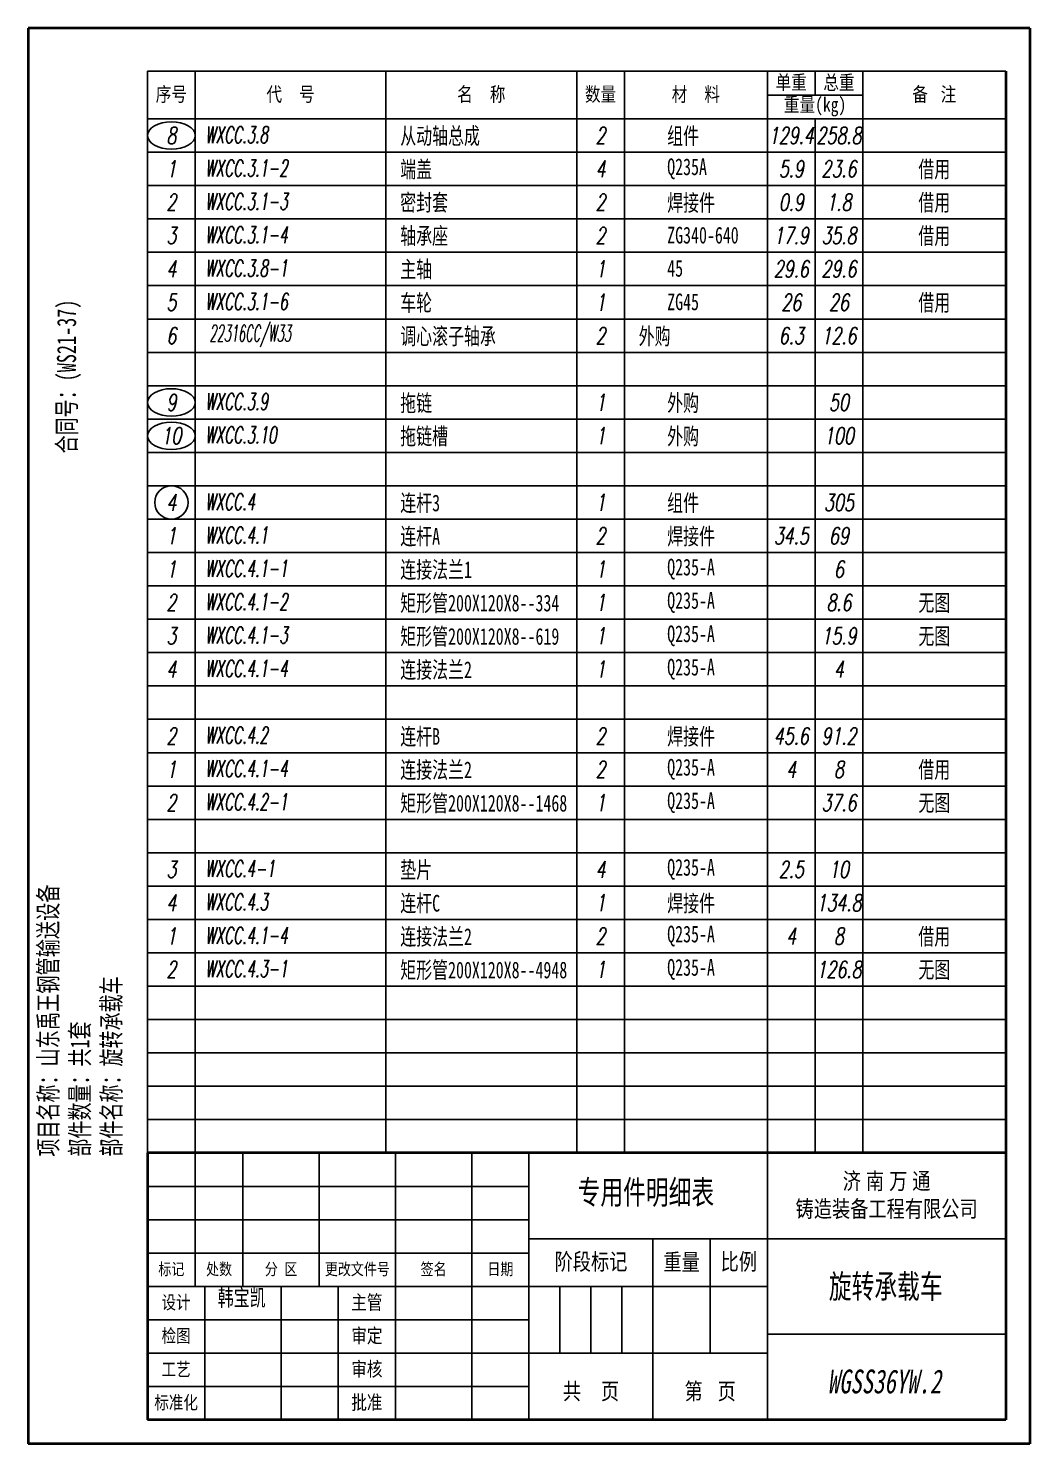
# Model space of a CAD drawing. Header units: millimetres. Extents: x 41246 to 234964, y -165638 to 36614.
# Drawn here: x 132537 to 137787, y -118121 to -110696 of the extents above; entities that cross this region are included whole.
import ezdxf
from ezdxf.enums import TextEntityAlignment as Align

# ---------------------------------------------------------------- set-up
doc = ezdxf.new("R2010")
doc.units = ezdxf.units.MM
doc.layers.add('S', color=7, linetype='Continuous', lineweight=35)
doc.layers.add('粗实线', color=7, linetype='Continuous', lineweight=40)
doc.layers.add('标注层', color=3, linetype='Continuous')
doc.layers.add('细实线', color=4, linetype='Continuous')
doc.styles.get("Standard").update_dxf_attribs({"font": '', "width": 0.8})
doc.styles.add('文字', font='', dxfattribs={"width": 0.7})
doc.styles.add('标注', font='italic.shx', dxfattribs={"width": 0.7, "bigfont": 'AllInOneBig.shx'})
doc.styles.get('Standard').set_extended_font_data('SimSun')
doc.styles.get('文字').set_extended_font_data('SimSun')

# ---------------------------------------------------------------- blocks, each defined once
blk = doc.blocks.new('明细表')
for p, q in [((0, 7), (180, 7)), ((0, 0), (0, 7)), ((10, 0), (10, 7)), ((50, 0), (50, 7)), ((90, 0), (90, 7)), ((100, 0), (100, 7)), ((130, 0), (130, 7)), ((140, 0), (140, 7)), ((150, 0), (150, 7)), ((180, 0), (180, 7)), ((0, 0), (180, 0))]:
    blk.add_line(p, q)
at = {"width": 0.7, "flags": 8}
for tag, style, p in [('1', '标注', (5, 3.5)), ('4', '标注', (95, 3.5)), ('6', '标注', (135, 3.5)), ('7', '标注', (145, 3.5)), ('8', '文字', (165, 3.5))]:
    blk.add_attdef(tag, text='', height=3.5, dxfattribs=dict(at, style=style)).set_placement(p, align=Align.MIDDLE_CENTER)
at = {"color": 141, "flags": 8}
for tag, style, width, p in [('2', '标注', 0.6, (13, 3.5)), ('3', '文字', 0.7, (53, 3.5)), ('5', '标注', 0.7, (103, 3.5))]:
    blk.add_attdef(tag, text='', height=3.5, dxfattribs=dict(at, style=style, width=width)).set_placement(p, align=Align.MIDDLE_LEFT)
blk = doc.blocks.new('明细表头')
for p, q in [((0, 10), (180, 10)), ((0, 10), (0, 0)), ((10, 10), (10, 0)), ((50, 0), (50, 10)), ((90, 0), (90, 10)), ((100, 0), (100, 10)), ((130, 0), (130, 10)), ((140, 5), (140, 10)), ((150, 0), (150, 10)), ((180, 10), (180, 0)), ((130, 5), (150, 5)), ((0, 0), (180, 0))]:
    blk.add_line(p, q)
at = {"char_height": 3, "attachment_point": 5}
for s, insert in [('{\\f\uffbfﾬￌﾣﾤ_GB2312|b0|i0|c134|p49;单重}', (135, 7.5)), ('{\\f\uffbfﾬￌﾣﾤ_GB2312|b0|i0|c134|p49;总重}', (145, 7.5)), ('{\\f\uffbfﾬￌﾣﾤ_GB2312|b0|i0|c134|p49;序号}', (5, 5)), ('{\\f\uffbfﾬￌﾣﾤ_GB2312|b0|i0|c134|p49;代    号}', (30, 5)), ('{\\f\uffbfﾬￌﾣﾤ_GB2312|b0|i0|c134|p49;名    称}', (70, 5)), ('{\\f\uffbfﾬￌﾣﾤ_GB2312|b0|i0|c134|p49;数量}', (95, 5)), ('{\\f\uffbfﾬￌﾣﾤ_GB2312|b0|i0|c134|p49;材    料}', (115, 5)), ('{\\f\uffbfﾬￌﾣﾤ_GB2312|b0|i0|c134|p49;备   注}', (165, 5)), ('{\\f\uffbfﾬￌﾣﾤ_GB2312|b0|i0|c134|p49;重量}(kg)', (140, 2.5))]:
    blk.add_mtext(s, dxfattribs=dict(at, insert=insert))
blk = doc.blocks.new('图栏')
at = {"layer": '粗实线'}
for p, q in [((0, 56), (-180, 56)), ((-180, 56), (-180, 0))]:
    blk.add_line(p, q, dxfattribs=at)
at = {"layer": '细实线'}
for p, q in [((-170, 56), (-170, 28)), ((-160, 56), (-160, 28)), ((-144, 56), (-144, 28)), ((-128, 56), (-128, 0)), ((-112, 0), (-112, 56)), ((-100, 56), (-100, 0)), ((-50, 0), (-50, 56)), ((-180, 49), (-100, 49)), ((-180, 42), (-100, 42)), ((-100, 38), (-50, 38)), ((-74, 38), (-74, 0)), ((-62, 38), (-62, 14)), ((-50, 38), (0, 38)), ((-180, 35), (-100, 35)), ((-180, 28), (-100, 28)), ((-168, 0), (-168, 28)), ((-152, 28), (-152, 0)), ((-140, 0), (-140, 28)), ((-50, 28), (-100, 28)), ((-93.5, 28), (-93.5, 14)), ((-87, 28), (-87, 14)), ((-80.5, 28), (-80.5, 14)), ((-180, 21), (-100, 21)), ((0, 18), (-50, 18)), ((-180, 14), (-100, 14)), ((-50, 14), (-100, 14)), ((-50, 0), (-50, 9)), ((-180, 7), (-100, 7))]:
    blk.add_line(p, q, dxfattribs=at)
at = {"insert": (-165.27, 27.41), "char_height": 3.5, "width": 10.6759, "attachment_point": 1, "style": '文字'}
blk.add_mtext('韩宝凯', dxfattribs=at)
at = {"layer": '细实线', "attachment_point": 5}
for s, insert, char_height, width in [('{\\f\uffbfﾬￌﾣﾤ_GB2312|b0|i0|c134|p49;济 南 万 通\\P铸造装备工程有限公司}', (-25, 47), 3.5, 50), ('{\\f\uffbfﾬￌﾣﾤ_GB2312|b0|i0|c134|p49;标记}', (-175, 31.5), 2.5, 15), ('处数', (-165, 31.5), 2.5, 15), ('分 区', (-152, 31.5), 2.5, 15), ('{\\f\uffbfﾬￌﾣﾤ_GB2312|b0|i0|c134|p49;签名}', (-120, 31.5), 2.5, 15), ('{\\f\uffbfﾬￌﾣﾤ_GB2312|b0|i0|c134|p49;日期}', (-106, 31.5), 2.5, 15), ('{\\f\uffbfﾬￌﾣﾤ_GB2312|b0|i0|c134|p49;阶段标记}', (-87, 33), 3.5, 26), ('{\\f\uffbfﾬￌﾣﾤ_GB2312|b0|i0|c134|p49;重量}', (-68, 33), 3.5, 12), ('比例', (-56, 33), 3.5, 12), ('{\\f\uffbfﾬￌﾣﾤ_GB2312|b0|i0|c134|p49;设计}', (-174, 24.5), 2.8, 10), ('{\\f\uffbfﾬￌﾣﾤ_GB2312|b0|i0|c134|p49;主管}', (-134, 24.5), 3, 10), ('{\\f\uffbfﾬￌﾣﾤ_GB2312|b0|i0|c134|p49;检图}', (-174, 17.5), 2.8, 10), ('{\\f\uffbfﾬￌﾣﾤ_GB2312|b0|i0|c134|p49;审定}', (-134, 17.5), 3, 10), ('{\\f\uffbfﾬￌﾣﾤ_GB2312|b0|i0|c134|p49;工艺}', (-174, 10.5), 2.8, 10), ('{\\f\uffbfﾬￌﾣﾤ_GB2312|b0|i0|c134|p49;审核}', (-134, 10.5), 3, 10), ('{\\f\uffbfﾬￌﾣﾤ_GB2312|b0|i0|c134|p49;共    页}', (-87, 5.82), 3.5, 26), ('{\\f\uffbfﾬￌﾣﾤ_GB2312|b0|i0|c134|p49;第   页}', (-62, 5.82), 3.5, 24), ('{\\fￋￎￌﾣﾤ|b0|i0|c134|p2;标准化}', (-174, 3.5), 2.8, 10), ('{\\f\uffbfﾬￌﾣﾤ_GB2312|b0|i0|c134|p49;批准}', (-134, 3.5), 3, 10)]:
    blk.add_mtext(s, dxfattribs=dict(at, insert=insert, char_height=char_height, width=width))
at = {"layer": '细实线', "insert": (-136, 31.5), "char_height": 2.5, "width": 15, "attachment_point": 5, "line_spacing_factor": 0.8}
blk.add_mtext('{\\fￋￎￌﾣﾤ|b0|i0|c134|p2;更改文件号}', dxfattribs=at)
at = {"layer": '细实线', "width": 0.8, "flags": 8}
for tag, height, p in [('Q', 5, (-75.13, 47.19)), ('名称', 5, (-25.19, 28)), ('姓名', 3, (-159.93, 24.36)), ('DATA', 3, (-146.06, 24.09)), ('KG', 3.5, (-68.19, 21.34)), ('Y', 3.5, (-55.74, 20.78)), ('姓名', 3, (-159.93, 17.36)), ('DATA', 3, (-146.06, 17.09)), ('姓名', 3, (-119.93, 10.36)), ('DATA', 3, (-106.06, 10.09)), ('N', 7, (-25.47, 8.06)), ('Z', 3.5, (-87.28, 5.59)), ('X', 3.5, (-62.27, 5.8)), ('姓名', 3, (-119.93, 3.36)), ('DATA', 3, (-106.06, 3.09))]:
    blk.add_attdef(tag, text='', height=height, dxfattribs=at).set_placement(p, align=Align.MIDDLE_CENTER)

msp = doc.modelspace()

# ---------------------------------------------------------------- linework, layer by layer
at = {"layer": 'S'}
msp.add_line((137661.6, -114496.2), (137661.6, -115546.2), dxfattribs=at)
at = {"layer": '标注层'}
for p, q in [((133161.6, -116596.2), (133161.6, -111171.2)), ((137661.6, -116421.2), (137661.6, -115896.2))]:
    msp.add_line(p, q, dxfattribs=at)
msp.add_circle((133286.6, -113183.7), 87.5, dxfattribs=at)
for centre in [(133286.6, -111258.7), (133286.6, -112658.7), (133286.6, -112833.7)]:
    msp.add_ellipse(centre, major_axis=(-125, 0), ratio=0.574711, dxfattribs=at)
at = {"layer": '粗实线'}
for p, q in [((137786.6, -110696.2), (132536.6, -110696.2)), ((132536.6, -110696.2), (132536.6, -118121.2)), ((137786.6, -110696.2), (137786.6, -118121.2)), ((137786.6, -110696.2), (137786.6, -118121.2)), ((137786.6, -110696.2), (137786.6, -118121.2)), ((137661.6, -110921.2), (137661.6, -117996.2)), ((137661.6, -117996.2), (133161.6, -117996.2)), ((137786.6, -118121.2), (132536.6, -118121.2))]:
    msp.add_line(p, q, dxfattribs=at)
at = {"layer": '细实线'}
for p, q in [((133161.6, -114496.2), (133161.6, -115021.2)), ((133161.6, -114496.2), (133161.6, -115021.2)), ((133161.6, -115196.2), (133161.6, -115546.2)), ((133161.6, -115196.2), (133161.6, -115546.2)), ((133161.6, -115896.2), (133161.6, -116421.2)), ((133161.6, -115896.2), (133161.6, -116421.2))]:
    msp.add_line(p, q, dxfattribs=at)

# ---------------------------------------------------------------- block references
at = {"layer": '标注层', "xscale": 25, "yscale": 25, "zscale": 25}
msp.add_blockref('明细表头', (133161.6, -111171.2), dxfattribs=at)
at = {"layer": '标注层'}
ref = msp.add_blockref('明细表', (133161.6, -112221.2), dxfattribs=dict(at, xscale=-25.00000000000023, yscale=25.00000000000023, zscale=25.00000000000023, rotation=180))
ref.add_attrib('1', '6', dxfattribs={"layer": '0', "height": 87.5, "style": '标注', "width": 0.7, "flags": 8}).set_placement((133286.6, -112308.7), align=Align.MIDDLE_CENTER)
ref.add_attrib('2', '22316CC/W33', dxfattribs={"layer": '0', "color": 141, "height": 87.5, "style": '标注', "width": 0.5, "flags": 8}).set_placement((133486.6, -112296.2), align=Align.MIDDLE_LEFT)
ref.add_attrib('3', '调心滚子轴承', dxfattribs={"layer": '0', "color": 141, "height": 87.5, "style": '文字', "width": 0.7, "flags": 8}).set_placement((134486.6, -112311.1), align=Align.MIDDLE_LEFT)
ref.add_attrib('4', '2', dxfattribs={"layer": '0', "height": 87.5, "style": '标注', "width": 0.7, "flags": 8}).set_placement((135536.6, -112308.7), align=Align.MIDDLE_CENTER)
ref.add_attrib('5', '外购', dxfattribs={"layer": '0', "color": 141, "height": 87.5, "style": '文字', "width": 0.7, "flags": 8}).set_placement((135736.6, -112311.1), align=Align.MIDDLE_LEFT)
ref.add_attrib('6', '6.3', dxfattribs={"layer": '0', "height": 87.5, "style": '标注', "width": 0.7, "flags": 8}).set_placement((136536.6, -112308.7), align=Align.MIDDLE_CENTER)
ref.add_attrib('7', '12.6', dxfattribs={"layer": '0', "height": 87.5, "style": '标注', "width": 0.7, "flags": 8}).set_placement((136786.6, -112308.7), align=Align.MIDDLE_CENTER)
ref = msp.add_blockref('图栏', (137661.6, -117996.2), dxfattribs=dict(at, xscale=25, yscale=25, zscale=25))
ref.add_attrib('名称', '旋转承载车', dxfattribs={"layer": '细实线', "height": 125, "style": '文字', "oblique": 0.17453, "width": 0.7, "flags": 8}).set_placement((137031.8, -117296.2), align=Align.MIDDLE_CENTER)
ref.add_attrib('N', 'WGSS36YW.2', dxfattribs={"layer": '细实线', "height": 125, "style": '文字', "oblique": 10, "width": 0.7, "flags": 8}).set_placement((137024.8, -117794.7), align=Align.MIDDLE_CENTER)
ref.add_attrib('材料', '专用件明细表', dxfattribs={"layer": '细实线', "height": 125, "style": '文字', "oblique": 0.17453, "width": 0.7, "flags": 8}).set_placement((135774.3, -116802.1), align=Align.MIDDLE_CENTER)
at = {"layer": '细实线'}
ref = msp.add_blockref('明细表', (133161.6, -111171.2), dxfattribs=dict(at, xscale=-25, yscale=25, zscale=25, rotation=180))
ref.add_attrib('1', '8', dxfattribs={"layer": '0', "height": 87.5, "style": '标注', "width": 0.7, "flags": 8}).set_placement((133286.6, -111258.7), align=Align.MIDDLE_CENTER)
ref.add_attrib('2', 'WXCC.3.8', dxfattribs={"layer": '0', "color": 141, "height": 87.5, "style": '标注', "width": 0.6, "flags": 8}).set_placement((133464.8, -111254.4), align=Align.MIDDLE_LEFT)
ref.add_attrib('3', '从动轴总成', dxfattribs={"layer": '0', "color": 141, "height": 87.5, "style": '文字', "width": 0.7, "flags": 8}).set_placement((134486.6, -111260.1), align=Align.MIDDLE_LEFT)
ref.add_attrib('4', '2', dxfattribs={"layer": '0', "height": 87.5, "style": '标注', "width": 0.7, "flags": 8}).set_placement((135536.6, -111258.7), align=Align.MIDDLE_CENTER)
ref.add_attrib('5', '组件', dxfattribs={"layer": '0', "color": 141, "height": 87.5, "style": '文字', "width": 0.7, "flags": 8}).set_placement((135886.2, -111260.6), align=Align.MIDDLE_LEFT)
ref.add_attrib('6', '129.4', dxfattribs={"layer": '0', "height": 87.5, "style": '标注', "width": 0.7, "flags": 8}).set_placement((136536.6, -111258.7), align=Align.MIDDLE_CENTER)
ref.add_attrib('7', '258.8', dxfattribs={"layer": '0', "height": 87.5, "style": '标注', "width": 0.7, "flags": 8}).set_placement((136786.6, -111258.7), align=Align.MIDDLE_CENTER)
ref = msp.add_blockref('明细表', (133161.6, -111346.2), dxfattribs=dict(at, xscale=-25.00000000000022, yscale=25.00000000000022, zscale=25.00000000000022, rotation=180))
ref.add_attrib('1', '1', dxfattribs={"layer": '0', "height": 87.5, "style": '标注', "width": 0.7, "flags": 8}).set_placement((133286.6, -111433.7), align=Align.MIDDLE_CENTER)
ref.add_attrib('2', 'WXCC.3.1-2', dxfattribs={"layer": '0', "color": 141, "height": 87.5, "style": '标注', "width": 0.6, "flags": 8}).set_placement((133464.8, -111429.4), align=Align.MIDDLE_LEFT)
ref.add_attrib('3', '端盖', dxfattribs={"layer": '0', "color": 141, "height": 87.5, "style": '文字', "width": 0.7, "flags": 8}).set_placement((134486.6, -111435.6), align=Align.MIDDLE_LEFT)
ref.add_attrib('4', '4', dxfattribs={"layer": '0', "height": 87.5, "style": '标注', "width": 0.7, "flags": 8}).set_placement((135536.6, -111433.7), align=Align.MIDDLE_CENTER)
ref.add_attrib('5', 'Q235A', dxfattribs={"layer": '0', "color": 141, "height": 87.5, "style": '文字', "width": 0.7, "flags": 8}).set_placement((135886.2, -111422.5), align=Align.MIDDLE_LEFT)
ref.add_attrib('6', '5.9', dxfattribs={"layer": '0', "height": 87.5, "style": '标注', "width": 0.7, "flags": 8}).set_placement((136536.6, -111433.7), align=Align.MIDDLE_CENTER)
ref.add_attrib('7', '23.6', dxfattribs={"layer": '0', "height": 87.5, "style": '标注', "width": 0.7, "flags": 8}).set_placement((136786.6, -111433.7), align=Align.MIDDLE_CENTER)
ref.add_attrib('8', '借用', dxfattribs={"layer": '0', "height": 87.5, "style": '文字', "width": 0.7, "flags": 8}).set_placement((137286.6, -111435.1), align=Align.MIDDLE_CENTER)
ref = msp.add_blockref('明细表', (133161.6, -111521.2), dxfattribs=dict(at, xscale=-25.00000000000022, yscale=25.00000000000022, zscale=25.00000000000022, rotation=180))
ref.add_attrib('1', '2', dxfattribs={"layer": '0', "height": 87.5, "style": '标注', "width": 0.7, "flags": 8}).set_placement((133286.6, -111608.7), align=Align.MIDDLE_CENTER)
ref.add_attrib('2', 'WXCC.3.1-3', dxfattribs={"layer": '0', "color": 141, "height": 87.5, "style": '标注', "width": 0.6, "flags": 8}).set_placement((133464.8, -111604.4), align=Align.MIDDLE_LEFT)
ref.add_attrib('3', '密封套', dxfattribs={"layer": '0', "color": 141, "height": 87.5, "style": '文字', "width": 0.7, "flags": 8}).set_placement((134486.6, -111610.1), align=Align.MIDDLE_LEFT)
ref.add_attrib('4', '2', dxfattribs={"layer": '0', "height": 87.5, "style": '标注', "width": 0.7, "flags": 8}).set_placement((135536.6, -111608.7), align=Align.MIDDLE_CENTER)
ref.add_attrib('5', '焊接件', dxfattribs={"layer": '0', "color": 141, "height": 87.5, "style": '文字', "width": 0.7, "flags": 8}).set_placement((135886.2, -111611.1), align=Align.MIDDLE_LEFT)
ref.add_attrib('6', '0.9', dxfattribs={"layer": '0', "height": 87.5, "style": '标注', "width": 0.7, "flags": 8}).set_placement((136536.6, -111608.7), align=Align.MIDDLE_CENTER)
ref.add_attrib('7', '1.8', dxfattribs={"layer": '0', "height": 87.5, "style": '标注', "width": 0.7, "flags": 8}).set_placement((136786.6, -111608.7), align=Align.MIDDLE_CENTER)
ref.add_attrib('8', '借用', dxfattribs={"layer": '0', "height": 87.5, "style": '文字', "width": 0.7, "flags": 8}).set_placement((137286.6, -111610.1), align=Align.MIDDLE_CENTER)
ref = msp.add_blockref('明细表', (133161.6, -111696.2), dxfattribs=dict(at, xscale=-25.00000000000022, yscale=25.00000000000022, zscale=25.00000000000022, rotation=180))
ref.add_attrib('1', '3', dxfattribs={"layer": '0', "height": 87.5, "style": '标注', "width": 0.7, "flags": 8}).set_placement((133286.6, -111783.7), align=Align.MIDDLE_CENTER)
ref.add_attrib('2', 'WXCC.3.1-4', dxfattribs={"layer": '0', "color": 141, "height": 87.5, "style": '标注', "width": 0.6, "flags": 8}).set_placement((133464.8, -111779.4), align=Align.MIDDLE_LEFT)
ref.add_attrib('3', '轴承座', dxfattribs={"layer": '0', "color": 141, "height": 87.5, "style": '文字', "width": 0.7, "flags": 8}).set_placement((134486.6, -111785.1), align=Align.MIDDLE_LEFT)
ref.add_attrib('4', '2', dxfattribs={"layer": '0', "height": 87.5, "style": '标注', "width": 0.7, "flags": 8}).set_placement((135536.6, -111783.7), align=Align.MIDDLE_CENTER)
ref.add_attrib('5', 'ZG340-640', dxfattribs={"layer": '0', "color": 141, "height": 87.5, "style": '文字', "width": 0.7, "flags": 8}).set_placement((135886.2, -111781.2), align=Align.MIDDLE_LEFT)
ref.add_attrib('6', '17.9', dxfattribs={"layer": '0', "height": 87.5, "style": '标注', "width": 0.7, "flags": 8}).set_placement((136536.6, -111783.7), align=Align.MIDDLE_CENTER)
ref.add_attrib('7', '35.8', dxfattribs={"layer": '0', "height": 87.5, "style": '标注', "width": 0.7, "flags": 8}).set_placement((136786.6, -111783.7), align=Align.MIDDLE_CENTER)
ref.add_attrib('8', '借用', dxfattribs={"layer": '0', "height": 87.5, "style": '文字', "width": 0.7, "flags": 8}).set_placement((137286.6, -111785.1), align=Align.MIDDLE_CENTER)
ref = msp.add_blockref('明细表', (133161.6, -111871.2), dxfattribs=dict(at, xscale=-25.00000000000022, yscale=25.00000000000022, zscale=25.00000000000022, rotation=180))
ref.add_attrib('1', '4', dxfattribs={"layer": '0', "height": 87.5, "style": '标注', "width": 0.7, "flags": 8}).set_placement((133286.6, -111958.7), align=Align.MIDDLE_CENTER)
ref.add_attrib('2', 'WXCC.3.8-1', dxfattribs={"layer": '0', "color": 141, "height": 87.5, "style": '标注', "width": 0.6, "flags": 8}).set_placement((133464.8, -111954.4), align=Align.MIDDLE_LEFT)
ref.add_attrib('3', '主轴', dxfattribs={"layer": '0', "color": 141, "height": 87.5, "style": '文字', "width": 0.7, "flags": 8}).set_placement((134486.6, -111960.1), align=Align.MIDDLE_LEFT)
ref.add_attrib('4', '1', dxfattribs={"layer": '0', "height": 87.5, "style": '标注', "width": 0.7, "flags": 8}).set_placement((135536.6, -111958.7), align=Align.MIDDLE_CENTER)
ref.add_attrib('5', '45', dxfattribs={"layer": '0', "color": 141, "height": 87.5, "style": '文字', "width": 0.7, "flags": 8}).set_placement((135886.2, -111955.3), align=Align.MIDDLE_LEFT)
ref.add_attrib('6', '29.6', dxfattribs={"layer": '0', "height": 87.5, "style": '标注', "width": 0.7, "flags": 8}).set_placement((136536.6, -111958.7), align=Align.MIDDLE_CENTER)
ref.add_attrib('7', '29.6', dxfattribs={"layer": '0', "height": 87.5, "style": '标注', "width": 0.7, "flags": 8}).set_placement((136786.6, -111958.7), align=Align.MIDDLE_CENTER)
ref = msp.add_blockref('明细表', (133161.6, -112046.2), dxfattribs=dict(at, xscale=-25.00000000000022, yscale=25.00000000000022, zscale=25.00000000000022, rotation=180))
ref.add_attrib('1', '5', dxfattribs={"layer": '0', "height": 87.5, "style": '标注', "width": 0.7, "flags": 8}).set_placement((133286.6, -112133.7), align=Align.MIDDLE_CENTER)
ref.add_attrib('2', 'WXCC.3.1-6', dxfattribs={"layer": '0', "color": 141, "height": 87.5, "style": '标注', "width": 0.6, "flags": 8}).set_placement((133464.8, -112129.4), align=Align.MIDDLE_LEFT)
ref.add_attrib('3', '车轮', dxfattribs={"layer": '0', "color": 141, "height": 87.5, "style": '文字', "width": 0.7, "flags": 8}).set_placement((134486.6, -112135.6), align=Align.MIDDLE_LEFT)
ref.add_attrib('4', '1', dxfattribs={"layer": '0', "height": 87.5, "style": '标注', "width": 0.7, "flags": 8}).set_placement((135536.6, -112133.7), align=Align.MIDDLE_CENTER)
ref.add_attrib('5', 'ZG45', dxfattribs={"layer": '0', "color": 141, "height": 87.5, "style": '文字', "width": 0.7, "flags": 8}).set_placement((135886.2, -112131.2), align=Align.MIDDLE_LEFT)
ref.add_attrib('6', '26', dxfattribs={"layer": '0', "height": 87.5, "style": '标注', "width": 0.7, "flags": 8}).set_placement((136536.6, -112133.7), align=Align.MIDDLE_CENTER)
ref.add_attrib('7', '26', dxfattribs={"layer": '0', "height": 87.5, "style": '标注', "width": 0.7, "flags": 8}).set_placement((136786.6, -112133.7), align=Align.MIDDLE_CENTER)
ref.add_attrib('8', '借用', dxfattribs={"layer": '0', "height": 87.5, "style": '文字', "width": 0.7, "flags": 8}).set_placement((137286.6, -112135.1), align=Align.MIDDLE_CENTER)
at = {"layer": '细实线', "xscale": 25, "yscale": 25, "zscale": 25}
for p in [(133161.6, -112571.2), (133161.6, -112571.2), (133161.6, -113096.2), (133161.6, -113096.2), (133161.6, -114321.2), (133161.6, -114321.2), (133161.6, -115021.2), (133161.6, -115021.2), (133161.6, -115896.2), (133161.6, -115896.2), (133161.6, -116071.2), (133161.6, -116071.2), (133161.6, -116246.2), (133161.6, -116246.2), (133161.6, -116421.2), (133161.6, -116421.2), (133161.6, -116596.2), (133161.6, -116596.2)]:
    msp.add_blockref('明细表', p, dxfattribs=at)
at = {"layer": '细实线'}
ref = msp.add_blockref('明细表', (133161.6, -112571.2), dxfattribs=dict(at, xscale=-25, yscale=25, zscale=25, rotation=180))
ref.add_attrib('1', '9', dxfattribs={"layer": '0', "height": 87.5, "style": '标注', "width": 0.7, "flags": 8}).set_placement((133286.6, -112658.7), align=Align.MIDDLE_CENTER)
ref.add_attrib('2', 'WXCC.3.9', dxfattribs={"layer": '0', "color": 141, "height": 87.5, "style": '标注', "width": 0.6, "flags": 8}).set_placement((133464.8, -112654.4), align=Align.MIDDLE_LEFT)
ref.add_attrib('3', '拖链', dxfattribs={"layer": '0', "color": 141, "height": 87.5, "style": '文字', "width": 0.7, "flags": 8}).set_placement((134486.6, -112662.1), align=Align.MIDDLE_LEFT)
ref.add_attrib('4', '1', dxfattribs={"layer": '0', "height": 87.5, "style": '标注', "width": 0.7, "flags": 8}).set_placement((135536.6, -112658.7), align=Align.MIDDLE_CENTER)
ref.add_attrib('5', '外购', dxfattribs={"layer": '0', "color": 141, "height": 87.5, "style": '文字', "width": 0.7, "flags": 8}).set_placement((135886.2, -112661.1), align=Align.MIDDLE_LEFT)
ref.add_attrib('7', '50', dxfattribs={"layer": '0', "height": 87.5, "style": '标注', "width": 0.7, "flags": 8}).set_placement((136786.6, -112658.7), align=Align.MIDDLE_CENTER)
ref = msp.add_blockref('明细表', (133161.6, -112746.2), dxfattribs=dict(at, xscale=-25, yscale=25, zscale=25, rotation=180))
ref.add_attrib('1', '10', dxfattribs={"layer": '0', "height": 87.5, "style": '标注', "width": 0.7, "flags": 8}).set_placement((133286.6, -112833.7), align=Align.MIDDLE_CENTER)
ref.add_attrib('2', 'WXCC.3.10', dxfattribs={"layer": '0', "color": 141, "height": 87.5, "style": '标注', "width": 0.6, "flags": 8}).set_placement((133464.8, -112829.4), align=Align.MIDDLE_LEFT)
ref.add_attrib('3', '拖链槽', dxfattribs={"layer": '0', "color": 141, "height": 87.5, "style": '文字', "width": 0.7, "flags": 8}).set_placement((134486.6, -112836.1), align=Align.MIDDLE_LEFT)
ref.add_attrib('4', '1', dxfattribs={"layer": '0', "height": 87.5, "style": '标注', "width": 0.7, "flags": 8}).set_placement((135536.6, -112833.7), align=Align.MIDDLE_CENTER)
ref.add_attrib('5', '外购', dxfattribs={"layer": '0', "color": 141, "height": 87.5, "style": '文字', "width": 0.7, "flags": 8}).set_placement((135886.2, -112836.1), align=Align.MIDDLE_LEFT)
ref.add_attrib('7', '100', dxfattribs={"layer": '0', "height": 87.5, "style": '标注', "width": 0.7, "flags": 8}).set_placement((136786.6, -112833.7), align=Align.MIDDLE_CENTER)
ref = msp.add_blockref('明细表', (133161.6, -113096.2), dxfattribs=dict(at, xscale=-25, yscale=25, zscale=25, rotation=180))
ref.add_attrib('1', '4', dxfattribs={"layer": '0', "height": 87.5, "style": '标注', "width": 0.7, "flags": 8}).set_placement((133286.6, -113183.7), align=Align.MIDDLE_CENTER)
ref.add_attrib('2', 'WXCC.4', dxfattribs={"layer": '0', "color": 141, "height": 87.5, "style": '标注', "width": 0.6, "flags": 8}).set_placement((133464.8, -113179.4), align=Align.MIDDLE_LEFT)
ref.add_attrib('3', '连杆3', dxfattribs={"layer": '0', "color": 141, "height": 87.5, "style": '文字', "width": 0.7, "flags": 8}).set_placement((134486.6, -113186.1), align=Align.MIDDLE_LEFT)
ref.add_attrib('4', '1', dxfattribs={"layer": '0', "height": 87.5, "style": '标注', "width": 0.7, "flags": 8}).set_placement((135536.6, -113183.7), align=Align.MIDDLE_CENTER)
ref.add_attrib('5', '组件', dxfattribs={"layer": '0', "color": 141, "height": 87.5, "style": '文字', "width": 0.7, "flags": 8}).set_placement((135886.2, -113185.6), align=Align.MIDDLE_LEFT)
ref.add_attrib('7', '305', dxfattribs={"layer": '0', "height": 87.5, "style": '标注', "width": 0.7, "flags": 8}).set_placement((136786.6, -113183.7), align=Align.MIDDLE_CENTER)
ref = msp.add_blockref('明细表', (133161.6, -113271.2), dxfattribs=dict(at, xscale=-25.00000000000002, yscale=25.00000000000002, zscale=25.00000000000002, rotation=180))
ref.add_attrib('1', '1', dxfattribs={"layer": '0', "height": 87.5, "style": '标注', "width": 0.7, "flags": 8}).set_placement((133286.6, -113358.7), align=Align.MIDDLE_CENTER)
ref.add_attrib('2', 'WXCC.4.1', dxfattribs={"layer": '0', "color": 141, "height": 87.5, "style": '标注', "width": 0.6, "flags": 8}).set_placement((133464.8, -113354.4), align=Align.MIDDLE_LEFT)
ref.add_attrib('3', '连杆A', dxfattribs={"layer": '0', "color": 141, "height": 87.5, "style": '文字', "width": 0.7, "flags": 8}).set_placement((134486.6, -113361.1), align=Align.MIDDLE_LEFT)
ref.add_attrib('4', '2', dxfattribs={"layer": '0', "height": 87.5, "style": '标注', "width": 0.7, "flags": 8}).set_placement((135536.6, -113358.7), align=Align.MIDDLE_CENTER)
ref.add_attrib('5', '焊接件', dxfattribs={"layer": '0', "color": 141, "height": 87.5, "style": '文字', "width": 0.7, "flags": 8}).set_placement((135886.2, -113361.1), align=Align.MIDDLE_LEFT)
ref.add_attrib('6', '34.5', dxfattribs={"layer": '0', "height": 87.5, "style": '标注', "width": 0.7, "flags": 8}).set_placement((136536.6, -113358.7), align=Align.MIDDLE_CENTER)
ref.add_attrib('7', '69', dxfattribs={"layer": '0', "height": 87.5, "style": '标注', "width": 0.7, "flags": 8}).set_placement((136786.6, -113358.7), align=Align.MIDDLE_CENTER)
ref = msp.add_blockref('明细表', (133161.6, -113446.2), dxfattribs=dict(at, xscale=-24.99999999999999, yscale=24.99999999999999, zscale=24.99999999999999, rotation=180))
ref.add_attrib('1', '1', dxfattribs={"layer": '0', "height": 87.5, "style": '标注', "width": 0.7, "flags": 8}).set_placement((133286.6, -113533.7), align=Align.MIDDLE_CENTER)
ref.add_attrib('2', 'WXCC.4.1-1', dxfattribs={"layer": '0', "color": 141, "height": 87.5, "style": '标注', "width": 0.6, "flags": 8}).set_placement((133464.8, -113529.4), align=Align.MIDDLE_LEFT)
ref.add_attrib('3', '连接法兰1', dxfattribs={"layer": '0', "color": 141, "height": 87.5, "style": '文字', "width": 0.7, "flags": 8}).set_placement((134486.6, -113536.1), align=Align.MIDDLE_LEFT)
ref.add_attrib('4', '1', dxfattribs={"layer": '0', "height": 87.5, "style": '标注', "width": 0.7, "flags": 8}).set_placement((135536.6, -113533.7), align=Align.MIDDLE_CENTER)
ref.add_attrib('5', 'Q235-A', dxfattribs={"layer": '0', "color": 141, "height": 87.5, "style": '文字', "width": 0.7, "flags": 8}).set_placement((135886.2, -113522.5), align=Align.MIDDLE_LEFT)
ref.add_attrib('7', '6', dxfattribs={"layer": '0', "height": 87.5, "style": '标注', "width": 0.7, "flags": 8}).set_placement((136786.6, -113533.7), align=Align.MIDDLE_CENTER)
ref = msp.add_blockref('明细表', (133161.6, -113621.2), dxfattribs=dict(at, xscale=-24.99999999999999, yscale=24.99999999999999, zscale=24.99999999999999, rotation=180))
ref.add_attrib('1', '2', dxfattribs={"layer": '0', "height": 87.5, "style": '标注', "width": 0.7, "flags": 8}).set_placement((133286.6, -113708.7), align=Align.MIDDLE_CENTER)
ref.add_attrib('2', 'WXCC.4.1-2', dxfattribs={"layer": '0', "color": 141, "height": 87.5, "style": '标注', "width": 0.6, "flags": 8}).set_placement((133464.8, -113704.4), align=Align.MIDDLE_LEFT)
ref.add_attrib('3', '矩形管200X120X8--334', dxfattribs={"layer": '0', "color": 141, "height": 87.5, "style": '文字', "width": 0.7, "flags": 8}).set_placement((134486.6, -113711.1), align=Align.MIDDLE_LEFT)
ref.add_attrib('4', '1', dxfattribs={"layer": '0', "height": 87.5, "style": '标注', "width": 0.7, "flags": 8}).set_placement((135536.6, -113708.7), align=Align.MIDDLE_CENTER)
ref.add_attrib('5', 'Q235-A', dxfattribs={"layer": '0', "color": 141, "height": 87.5, "style": '文字', "width": 0.7, "flags": 8}).set_placement((135886.2, -113697.5), align=Align.MIDDLE_LEFT)
ref.add_attrib('7', '8.6', dxfattribs={"layer": '0', "height": 87.5, "style": '标注', "width": 0.7, "flags": 8}).set_placement((136786.6, -113708.7), align=Align.MIDDLE_CENTER)
ref.add_attrib('8', '无图', dxfattribs={"layer": '0', "height": 87.5, "style": '文字', "width": 0.7, "flags": 8}).set_placement((137286.6, -113709.6), align=Align.MIDDLE_CENTER)
ref = msp.add_blockref('明细表', (133161.6, -113796.2), dxfattribs=dict(at, xscale=-24.99999999999999, yscale=24.99999999999999, zscale=24.99999999999999, rotation=180))
ref.add_attrib('1', '3', dxfattribs={"layer": '0', "height": 87.5, "style": '标注', "width": 0.7, "flags": 8}).set_placement((133286.6, -113883.7), align=Align.MIDDLE_CENTER)
ref.add_attrib('2', 'WXCC.4.1-3', dxfattribs={"layer": '0', "color": 141, "height": 87.5, "style": '标注', "width": 0.6, "flags": 8}).set_placement((133464.8, -113879.4), align=Align.MIDDLE_LEFT)
ref.add_attrib('3', '矩形管200X120X8--619', dxfattribs={"layer": '0', "color": 141, "height": 87.5, "style": '文字', "width": 0.7, "flags": 8}).set_placement((134486.6, -113886.1), align=Align.MIDDLE_LEFT)
ref.add_attrib('4', '1', dxfattribs={"layer": '0', "height": 87.5, "style": '标注', "width": 0.7, "flags": 8}).set_placement((135536.6, -113883.7), align=Align.MIDDLE_CENTER)
ref.add_attrib('5', 'Q235-A', dxfattribs={"layer": '0', "color": 141, "height": 87.5, "style": '文字', "width": 0.7, "flags": 8}).set_placement((135886.2, -113872.5), align=Align.MIDDLE_LEFT)
ref.add_attrib('7', '15.9', dxfattribs={"layer": '0', "height": 87.5, "style": '标注', "width": 0.7, "flags": 8}).set_placement((136786.6, -113883.7), align=Align.MIDDLE_CENTER)
ref.add_attrib('8', '无图', dxfattribs={"layer": '0', "height": 87.5, "style": '文字', "width": 0.7, "flags": 8}).set_placement((137286.6, -113884.6), align=Align.MIDDLE_CENTER)
ref = msp.add_blockref('明细表', (133161.6, -113971.2), dxfattribs=dict(at, xscale=-24.99999999999999, yscale=24.99999999999999, zscale=24.99999999999999, rotation=180))
ref.add_attrib('1', '4', dxfattribs={"layer": '0', "height": 87.5, "style": '标注', "width": 0.7, "flags": 8}).set_placement((133286.6, -114058.7), align=Align.MIDDLE_CENTER)
ref.add_attrib('2', 'WXCC.4.1-4', dxfattribs={"layer": '0', "color": 141, "height": 87.5, "style": '标注', "width": 0.6, "flags": 8}).set_placement((133464.8, -114054.4), align=Align.MIDDLE_LEFT)
ref.add_attrib('3', '连接法兰2', dxfattribs={"layer": '0', "color": 141, "height": 87.5, "style": '文字', "width": 0.7, "flags": 8}).set_placement((134486.6, -114061.1), align=Align.MIDDLE_LEFT)
ref.add_attrib('4', '1', dxfattribs={"layer": '0', "height": 87.5, "style": '标注', "width": 0.7, "flags": 8}).set_placement((135536.6, -114058.7), align=Align.MIDDLE_CENTER)
ref.add_attrib('5', 'Q235-A', dxfattribs={"layer": '0', "color": 141, "height": 87.5, "style": '文字', "width": 0.7, "flags": 8}).set_placement((135886.2, -114047.5), align=Align.MIDDLE_LEFT)
ref.add_attrib('7', '4', dxfattribs={"layer": '0', "height": 87.5, "style": '标注', "width": 0.7, "flags": 8}).set_placement((136786.6, -114058.7), align=Align.MIDDLE_CENTER)
ref = msp.add_blockref('明细表', (133161.6, -114321.2), dxfattribs=dict(at, xscale=-25.00000000000002, yscale=25.00000000000002, zscale=25.00000000000002, rotation=180))
ref.add_attrib('1', '2', dxfattribs={"layer": '0', "height": 87.5, "style": '标注', "width": 0.7, "flags": 8}).set_placement((133286.6, -114408.7), align=Align.MIDDLE_CENTER)
ref.add_attrib('2', 'WXCC.4.2', dxfattribs={"layer": '0', "color": 141, "height": 87.5, "style": '标注', "width": 0.6, "flags": 8}).set_placement((133464.8, -114404.4), align=Align.MIDDLE_LEFT)
ref.add_attrib('3', '连杆B', dxfattribs={"layer": '0', "color": 141, "height": 87.5, "style": '文字', "width": 0.7, "flags": 8}).set_placement((134486.6, -114411.1), align=Align.MIDDLE_LEFT)
ref.add_attrib('4', '2', dxfattribs={"layer": '0', "height": 87.5, "style": '标注', "width": 0.7, "flags": 8}).set_placement((135536.6, -114408.7), align=Align.MIDDLE_CENTER)
ref.add_attrib('5', '焊接件', dxfattribs={"layer": '0', "color": 141, "height": 87.5, "style": '文字', "width": 0.7, "flags": 8}).set_placement((135886.2, -114411.1), align=Align.MIDDLE_LEFT)
ref.add_attrib('6', '45.6', dxfattribs={"layer": '0', "height": 87.5, "style": '标注', "width": 0.7, "flags": 8}).set_placement((136536.6, -114408.7), align=Align.MIDDLE_CENTER)
ref.add_attrib('7', '91.2', dxfattribs={"layer": '0', "height": 87.5, "style": '标注', "width": 0.7, "flags": 8}).set_placement((136786.6, -114408.7), align=Align.MIDDLE_CENTER)
ref = msp.add_blockref('明细表', (133161.6, -114496.2), dxfattribs=dict(at, xscale=-24.99999999999999, yscale=24.99999999999999, zscale=24.99999999999999, rotation=180))
ref.add_attrib('1', '1', dxfattribs={"layer": '0', "height": 87.5, "style": '标注', "width": 0.7, "flags": 8}).set_placement((133286.6, -114583.7), align=Align.MIDDLE_CENTER)
ref.add_attrib('2', 'WXCC.4.1-4', dxfattribs={"layer": '0', "color": 141, "height": 87.5, "style": '标注', "width": 0.6, "flags": 8}).set_placement((133464.8, -114579.4), align=Align.MIDDLE_LEFT)
ref.add_attrib('3', '连接法兰2', dxfattribs={"layer": '0', "color": 141, "height": 87.5, "style": '文字', "width": 0.7, "flags": 8}).set_placement((134486.6, -114586.1), align=Align.MIDDLE_LEFT)
ref.add_attrib('4', '2', dxfattribs={"layer": '0', "height": 87.5, "style": '标注', "width": 0.7, "flags": 8}).set_placement((135536.6, -114583.7), align=Align.MIDDLE_CENTER)
ref.add_attrib('5', 'Q235-A', dxfattribs={"layer": '0', "color": 141, "height": 87.5, "style": '文字', "width": 0.7, "flags": 8}).set_placement((135886.2, -114572.5), align=Align.MIDDLE_LEFT)
ref.add_attrib('6', '4', dxfattribs={"layer": '0', "height": 87.5, "style": '标注', "width": 0.7, "flags": 8}).set_placement((136536.6, -114583.7), align=Align.MIDDLE_CENTER)
ref.add_attrib('7', '8', dxfattribs={"layer": '0', "height": 87.5, "style": '标注', "width": 0.7, "flags": 8}).set_placement((136786.6, -114583.7), align=Align.MIDDLE_CENTER)
ref.add_attrib('8', '借用', dxfattribs={"layer": '0', "height": 87.5, "style": '文字', "width": 0.7, "flags": 8}).set_placement((137286.6, -114585.1), align=Align.MIDDLE_CENTER)
ref = msp.add_blockref('明细表', (133161.6, -114671.2), dxfattribs=dict(at, xscale=-24.99999999999999, yscale=24.99999999999999, zscale=24.99999999999999, rotation=180))
ref.add_attrib('1', '2', dxfattribs={"layer": '0', "height": 87.5, "style": '标注', "width": 0.7, "flags": 8}).set_placement((133286.6, -114758.7), align=Align.MIDDLE_CENTER)
ref.add_attrib('2', 'WXCC.4.2-1', dxfattribs={"layer": '0', "color": 141, "height": 87.5, "style": '标注', "width": 0.6, "flags": 8}).set_placement((133464.8, -114754.4), align=Align.MIDDLE_LEFT)
ref.add_attrib('3', '矩形管200X120X8--1468', dxfattribs={"layer": '0', "color": 141, "height": 87.5, "style": '文字', "width": 0.7, "flags": 8}).set_placement((134486.6, -114761.1), align=Align.MIDDLE_LEFT)
ref.add_attrib('4', '1', dxfattribs={"layer": '0', "height": 87.5, "style": '标注', "width": 0.7, "flags": 8}).set_placement((135536.6, -114758.7), align=Align.MIDDLE_CENTER)
ref.add_attrib('5', 'Q235-A', dxfattribs={"layer": '0', "color": 141, "height": 87.5, "style": '文字', "width": 0.7, "flags": 8}).set_placement((135886.2, -114747.5), align=Align.MIDDLE_LEFT)
ref.add_attrib('7', '37.6', dxfattribs={"layer": '0', "height": 87.5, "style": '标注', "width": 0.7, "flags": 8}).set_placement((136786.6, -114758.7), align=Align.MIDDLE_CENTER)
ref.add_attrib('8', '无图', dxfattribs={"layer": '0', "height": 87.5, "style": '文字', "width": 0.7, "flags": 8}).set_placement((137286.6, -114759.6), align=Align.MIDDLE_CENTER)
ref = msp.add_blockref('明细表', (133161.6, -115021.2), dxfattribs=dict(at, xscale=-25.00000000000002, yscale=25.00000000000002, zscale=25.00000000000002, rotation=180))
ref.add_attrib('1', '3', dxfattribs={"layer": '0', "height": 87.5, "style": '标注', "width": 0.7, "flags": 8}).set_placement((133286.6, -115108.7), align=Align.MIDDLE_CENTER)
ref.add_attrib('2', 'WXCC.4-1', dxfattribs={"layer": '0', "color": 141, "height": 87.5, "style": '标注', "width": 0.6, "flags": 8}).set_placement((133464.8, -115104.4), align=Align.MIDDLE_LEFT)
ref.add_attrib('3', '垫片', dxfattribs={"layer": '0', "color": 141, "height": 87.5, "style": '文字', "width": 0.7, "flags": 8}).set_placement((134486.6, -115110.6), align=Align.MIDDLE_LEFT)
ref.add_attrib('4', '4', dxfattribs={"layer": '0', "height": 87.5, "style": '标注', "width": 0.7, "flags": 8}).set_placement((135536.6, -115108.7), align=Align.MIDDLE_CENTER)
ref.add_attrib('5', 'Q235-A', dxfattribs={"layer": '0', "color": 141, "height": 87.5, "style": '文字', "width": 0.7, "flags": 8}).set_placement((135886.2, -115097.5), align=Align.MIDDLE_LEFT)
ref.add_attrib('6', '2.5', dxfattribs={"layer": '0', "height": 87.5, "style": '标注', "width": 0.7, "flags": 8}).set_placement((136536.6, -115108.7), align=Align.MIDDLE_CENTER)
ref.add_attrib('7', '10', dxfattribs={"layer": '0', "height": 87.5, "style": '标注', "width": 0.7, "flags": 8}).set_placement((136786.6, -115108.7), align=Align.MIDDLE_CENTER)
ref = msp.add_blockref('明细表', (133161.6, -115196.2), dxfattribs=dict(at, xscale=-25.00000000000002, yscale=25.00000000000002, zscale=25.00000000000002, rotation=180))
ref.add_attrib('1', '4', dxfattribs={"layer": '0', "height": 87.5, "style": '标注', "width": 0.7, "flags": 8}).set_placement((133286.6, -115283.7), align=Align.MIDDLE_CENTER)
ref.add_attrib('2', 'WXCC.4.3', dxfattribs={"layer": '0', "color": 141, "height": 87.5, "style": '标注', "width": 0.6, "flags": 8}).set_placement((133464.8, -115279.4), align=Align.MIDDLE_LEFT)
ref.add_attrib('3', '连杆C', dxfattribs={"layer": '0', "color": 141, "height": 87.5, "style": '文字', "width": 0.7, "flags": 8}).set_placement((134486.6, -115286.1), align=Align.MIDDLE_LEFT)
ref.add_attrib('4', '1', dxfattribs={"layer": '0', "height": 87.5, "style": '标注', "width": 0.7, "flags": 8}).set_placement((135536.6, -115283.7), align=Align.MIDDLE_CENTER)
ref.add_attrib('5', '焊接件', dxfattribs={"layer": '0', "color": 141, "height": 87.5, "style": '文字', "width": 0.7, "flags": 8}).set_placement((135886.2, -115286.1), align=Align.MIDDLE_LEFT)
ref.add_attrib('7', '134.8', dxfattribs={"layer": '0', "height": 87.5, "style": '标注', "width": 0.7, "flags": 8}).set_placement((136786.6, -115283.7), align=Align.MIDDLE_CENTER)
ref = msp.add_blockref('明细表', (133161.6, -115371.2), dxfattribs=dict(at, xscale=-24.99999999999999, yscale=24.99999999999999, zscale=24.99999999999999, rotation=180))
ref.add_attrib('1', '1', dxfattribs={"layer": '0', "height": 87.5, "style": '标注', "width": 0.7, "flags": 8}).set_placement((133286.6, -115458.7), align=Align.MIDDLE_CENTER)
ref.add_attrib('2', 'WXCC.4.1-4', dxfattribs={"layer": '0', "color": 141, "height": 87.5, "style": '标注', "width": 0.6, "flags": 8}).set_placement((133464.8, -115454.4), align=Align.MIDDLE_LEFT)
ref.add_attrib('3', '连接法兰2', dxfattribs={"layer": '0', "color": 141, "height": 87.5, "style": '文字', "width": 0.7, "flags": 8}).set_placement((134486.6, -115461.1), align=Align.MIDDLE_LEFT)
ref.add_attrib('4', '2', dxfattribs={"layer": '0', "height": 87.5, "style": '标注', "width": 0.7, "flags": 8}).set_placement((135536.6, -115458.7), align=Align.MIDDLE_CENTER)
ref.add_attrib('5', 'Q235-A', dxfattribs={"layer": '0', "color": 141, "height": 87.5, "style": '文字', "width": 0.7, "flags": 8}).set_placement((135886.2, -115447.5), align=Align.MIDDLE_LEFT)
ref.add_attrib('6', '4', dxfattribs={"layer": '0', "height": 87.5, "style": '标注', "width": 0.7, "flags": 8}).set_placement((136536.6, -115458.7), align=Align.MIDDLE_CENTER)
ref.add_attrib('7', '8', dxfattribs={"layer": '0', "height": 87.5, "style": '标注', "width": 0.7, "flags": 8}).set_placement((136786.6, -115458.7), align=Align.MIDDLE_CENTER)
ref.add_attrib('8', '借用', dxfattribs={"layer": '0', "height": 87.5, "style": '文字', "width": 0.7, "flags": 8}).set_placement((137286.6, -115460.1), align=Align.MIDDLE_CENTER)
ref = msp.add_blockref('明细表', (133161.6, -115546.2), dxfattribs=dict(at, xscale=-24.99999999999999, yscale=24.99999999999999, zscale=24.99999999999999, rotation=180))
ref.add_attrib('1', '2', dxfattribs={"layer": '0', "height": 87.5, "style": '标注', "width": 0.7, "flags": 8}).set_placement((133286.6, -115633.7), align=Align.MIDDLE_CENTER)
ref.add_attrib('2', 'WXCC.4.3-1', dxfattribs={"layer": '0', "color": 141, "height": 87.5, "style": '标注', "width": 0.6, "flags": 8}).set_placement((133464.8, -115629.4), align=Align.MIDDLE_LEFT)
ref.add_attrib('3', '矩形管200X120X8--4948', dxfattribs={"layer": '0', "color": 141, "height": 87.5, "style": '文字', "width": 0.7, "flags": 8}).set_placement((134486.6, -115636.1), align=Align.MIDDLE_LEFT)
ref.add_attrib('4', '1', dxfattribs={"layer": '0', "height": 87.5, "style": '标注', "width": 0.7, "flags": 8}).set_placement((135536.6, -115633.7), align=Align.MIDDLE_CENTER)
ref.add_attrib('5', 'Q235-A', dxfattribs={"layer": '0', "color": 141, "height": 87.5, "style": '文字', "width": 0.7, "flags": 8}).set_placement((135886.2, -115622.5), align=Align.MIDDLE_LEFT)
ref.add_attrib('7', '126.8', dxfattribs={"layer": '0', "height": 87.5, "style": '标注', "width": 0.7, "flags": 8}).set_placement((136786.6, -115633.7), align=Align.MIDDLE_CENTER)
ref.add_attrib('8', '无图', dxfattribs={"layer": '0', "height": 87.5, "style": '文字', "width": 0.7, "flags": 8}).set_placement((137286.6, -115634.6), align=Align.MIDDLE_CENTER)

# ---------------------------------------------------------------- texts
at = {"layer": '标注层', "char_height": 113.013, "attachment_point": 1, "rotation": 90, "style": '文字'}
for s, insert, width in [('{\\H0.876x;合同号：\\H1.01x;(WS21-37)\\H0.9901x;\u3000}\u3000\u3000\u3000\u3000', (132673.9, -112926.2), 1438.558), ('{\\H0.876x;项目名称：\\H1.01x;山东禹王钢管输送设备}\\P{\\H0.876x;部件数量：共1套\\P部件名称：旋转承载车}', (132590.5, -116615), 2468.534)]:
    msp.add_mtext(s, dxfattribs=dict(at, insert=insert, width=width))

doc.saveas('drawing.dxf')
